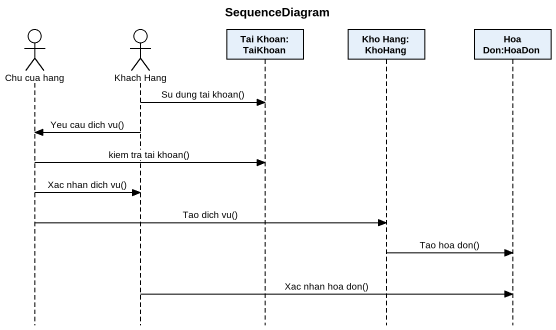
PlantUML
@startuml
title SequenceDiagram
hide footbox
actor "Chu cua hang" as Chu_cua_hang
actor "Khach Hang" as Khach_Hang
participant "Tai Khoan: TaiKhoan" as Tai_Khoan_TaiKhoan
participant "Kho Hang: KhoHang" as Kho_Hang_KhoHang
participant "Hoa Don:HoaDon" as Hoa_Don_HoaDon

Khach_Hang -> Tai_Khoan_TaiKhoan : Su dung tai khoan()
Khach_Hang -> Chu_cua_hang : Yeu cau dich vu()
Chu_cua_hang -> Tai_Khoan_TaiKhoan : kiem tra tai khoan()
Chu_cua_hang -> Khach_Hang : Xac nhan dich vu()
Chu_cua_hang -> Kho_Hang_KhoHang : Tao dich vu()
Kho_Hang_KhoHang -> Hoa_Don_HoaDon : Tao hoa don()
Khach_Hang -> Hoa_Don_HoaDon : Xac nhan hoa don()
@enduml
